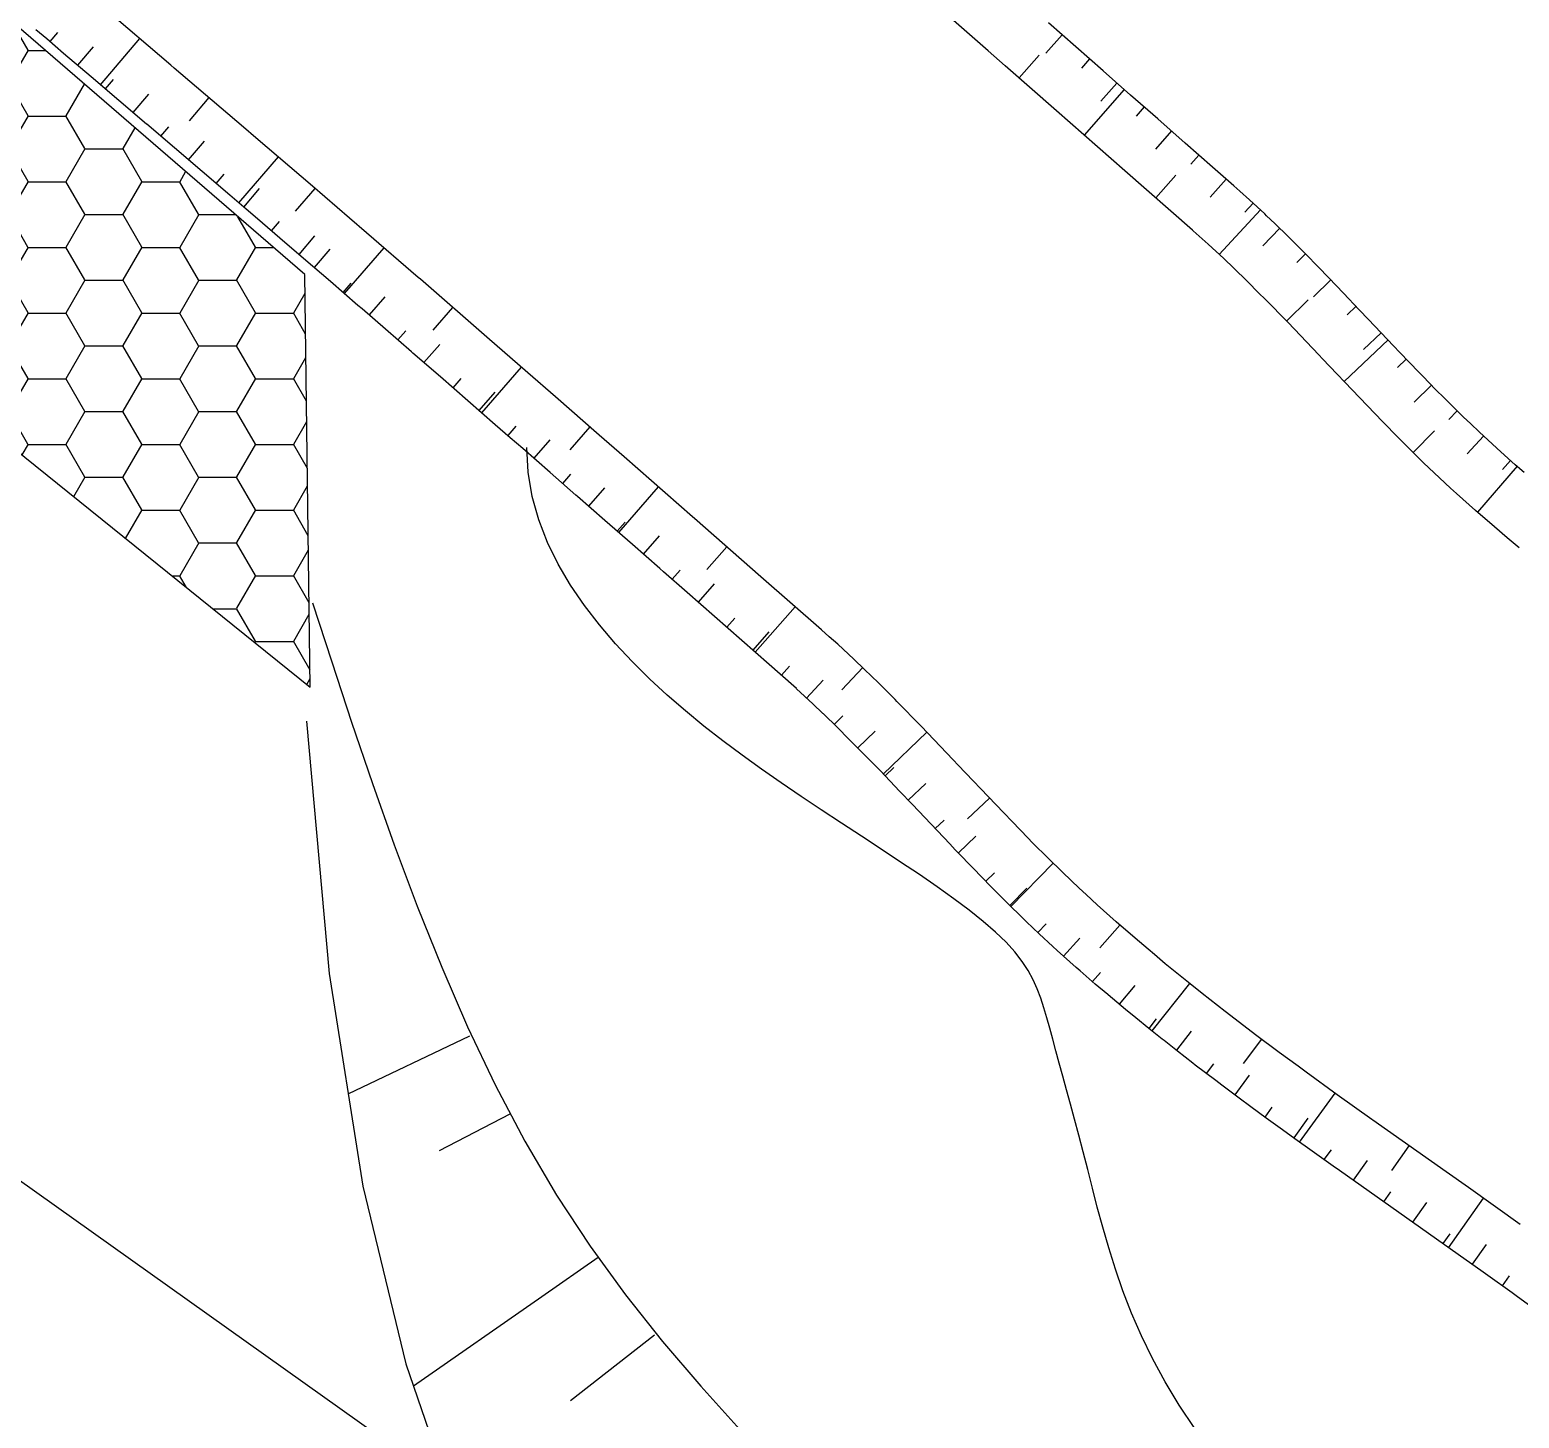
# Model space of a CAD drawing. Header units: millimetres. Extents: x 501029 to 503193, y 1805862 to 1807132.
# Drawn here: x 501895.34 to 501919.89, y 1806676.94 to 1806699.82 of the extents above; entities that cross this region are included whole.
import ezdxf

# ---------------------------------------------------------------- set-up
doc = ezdxf.new("R2010")
doc.units = ezdxf.units.MM
doc.header["$LTSCALE"] = 12
doc.header["$MEASUREMENT"] = 0
for name, color, linetype in [('3', 7, 'CONTINUOUS'), ('DM1', 4, 'CONTINUOUS'), ('TEXT', 4, 'CONTINUOUS')]:
    doc.layers.add(name, color=color, linetype=linetype)

msp = doc.modelspace()

# ---------------------------------------------------------------- hatches: boundary and pattern name
at = {"layer": 'TEXT', "linetype": 'Continuous'}
h = msp.add_hatch(dxfattribs=at)
h.set_pattern_fill('HONEY', color=256, scale=5, style=0)
h.set_pattern_definition([(0, (0, 0), (0.9375, 0.5412658750000001), [0.625, -1.25]), (120, (0, 0), (-0.9374999979516122, 0.5412658785479115), [0.625, -1.25]), (60, (0, 0), (2.0483877e-09, 1.082531753547911), [-1.25, 0.625])])
h.paths.add_polyline_path([(501888.7168678606, 1806705.422290153), (501888.5239999282, 1806705.580999977), (501888.061000145, 1806705.962999891), (501887.5979999998, 1806706.344), (501887.2983213061, 1806706.59060385), (501887.3256668245, 1806706.623796837), (501886.4869842199, 1806707.348122597), (501886.4435643568, 1806707.295471739), (501886.2090001796, 1806707.488999876), (501885.9840191177, 1806707.675023166), (501886.0358082429, 1806707.7377794), (501885.1265744201, 1806708.523036512), (501885.0588824583, 1806708.441859042), (501884.8239999998, 1806708.637), (501884.595758531, 1806708.826707195), (501884.6703002445, 1806708.917096359), (501881.9409934998, 1806711.274254087), (501881.8888819932, 1806711.219876862), (501881.8929999885, 1806711.216000017), (501881.8889155477, 1806711.219911876), (501881.9409935002, 1806711.274254087), (501879.6953828726, 1806713.213669088), (501877.3142695615, 1806707.242458067), (501899.9618545966, 1806688.987771345), (501899.8722719138, 1806695.787958322)])

# ---------------------------------------------------------------- linework, layer by layer
at = {"layer": '3', "linetype": 'Continuous'}
for p, q in [((501912.5819999999, 1806699.541, 5.782), (501912.1309999999, 1806699.937, 5.788)), ((501895.7969999998, 1806699.781, 5.291999999999999), (501895.6679999998, 1806699.629, 5.291999999999999)), ((501897.1489999998, 1806699.679, 5.336999999999999), (501896.4999999997, 1806698.918, 5.336999999999999)), ((501912.3559999999, 1806699.739, 5.785), (501912.0919999999, 1806699.438, 5.785)), ((501896.3519999999, 1806699.046, 5.278999999999999), (501895.8949999998, 1806699.435, 5.288)), ((501896.3839999998, 1806699.544, 5.283), (501896.1249999998, 1806699.239, 5.283)), ((501911.9769999999, 1806699.407, 5.727), (501911.6469999999, 1806699.031, 5.727)), ((501913.0329999999, 1806699.145, 5.775999999999999), (501912.5819999999, 1806699.541, 5.782)), ((501912.8069999998, 1806699.343, 5.778999999999999), (501912.6749999998, 1806699.193, 5.778999999999999)), ((501898.8609999998, 1806698.219, 5.304), (501897.7199999998, 1806699.193, 5.326)), ((501913.4839999999, 1806698.749, 5.77), (501913.0329999999, 1806699.145, 5.775999999999999)), ((501896.808, 1806698.657, 5.27), (501896.3519999999, 1806699.046, 5.278999999999999)), ((501896.71, 1806699.003, 5.275), (501896.5809999998, 1806698.851, 5.275)), ((501913.3799999999, 1806698.841, 5.713), (501912.7209999999, 1806698.089, 5.713)), ((501913.2579999999, 1806698.947, 5.772999999999999), (501912.994, 1806698.647, 5.772999999999999)), ((501897.2969999998, 1806698.765, 5.266), (501897.0379999999, 1806698.461, 5.266)), ((501898.2899999998, 1806698.706, 5.315), (501897.9659999998, 1806698.326, 5.315)), ((501913.9349999998, 1806698.354, 5.764999999999999), (501913.4839999999, 1806698.749, 5.77)), ((501913.3919999998, 1806697.5, 5.703999999999999), (501912.2649999999, 1806698.489, 5.719)), ((501913.7089999998, 1806698.552, 5.767999999999999), (501913.5769999998, 1806698.401, 5.767999999999999)), ((501914.3859999999, 1806697.958, 5.759), (501913.9349999998, 1806698.354, 5.764999999999999)), ((501897.7209999999, 1806697.878, 5.253), (501897.2649999999, 1806698.267, 5.261)), ((501897.6229999999, 1806698.224, 5.256999999999999), (501897.4939999999, 1806698.072, 5.256999999999999)), ((501914.16, 1806698.156, 5.762), (501913.896, 1806697.855, 5.762)), ((501898.1779999998, 1806697.488, 5.243999999999999), (501897.7209999999, 1806697.878, 5.253)), ((501898.21, 1806697.986999999, 5.248999999999999), (501897.95, 1806697.682, 5.248999999999999)), ((501914.8369999999, 1806697.562, 5.753), (501914.3859999999, 1806697.958, 5.759)), ((501899.4309999999, 1806697.732, 5.293), (501898.7799999997, 1806696.973, 5.293)), ((501914.6109999998, 1806697.76, 5.756), (501914.4789999998, 1806697.61, 5.756)), ((501898.6339999998, 1806697.099, 5.235999999999999), (501898.1779999998, 1806697.488, 5.243999999999999)), ((501898.5359999998, 1806697.445, 5.24), (501898.406, 1806697.293, 5.24)), ((501914.2319999999, 1806697.429, 5.698), (501913.9019999998, 1806697.053, 5.698)), ((501899.1219999997, 1806697.207, 5.230999999999999), (501898.8629999999, 1806696.903, 5.230999999999999)), ((501900.0389999998, 1806697.21, 5.282), (501899.7129999998, 1806696.832, 5.282)), ((501900.6069999999, 1806696.720999999, 5.272), (501899.9999999998, 1806697.244, 5.283)), ((501915.0619999999, 1806697.364, 5.751), (501914.7979999999, 1806697.064, 5.751)), ((501915.5089999999, 1806696.964, 5.746), (501915.3729999999, 1806696.818, 5.746)), ((501899.5449999999, 1806696.318, 5.219), (501899.0899999998, 1806696.709, 5.227)), ((501899.4469999999, 1806696.665, 5.222999999999999), (501899.3169999998, 1806696.513, 5.222999999999999)), ((501915.629, 1806696.855, 5.687), (501914.9489999998, 1806696.122, 5.687)), ((501900.0329999999, 1806696.426, 5.214999999999999), (501899.7719999998, 1806696.122, 5.214999999999999)), ((501915.9449999999, 1806696.552, 5.746), (501915.6659999997, 1806696.265, 5.746)), ((501899.9999999998, 1806695.927, 5.211), (501899.5449999999, 1806696.318, 5.219)), ((501900.2849999999, 1806696.209, 5.211), (501900.0239999997, 1806695.907, 5.211)), ((501901.1749999998, 1806696.231, 5.262999999999999), (501900.5209999999, 1806695.475, 5.262999999999999)), ((501900.2939999998, 1806695.673, 5.206), (501899.9999999998, 1806695.927, 5.211)), ((501916.3709999998, 1806696.13, 5.749), (501916.2299999997, 1806695.988, 5.749)), ((501900.7479999999, 1806695.281, 5.198), (501900.2939999998, 1806695.673, 5.206)), ((501900.6299999999, 1806695.647, 5.203), (501900.4989999999, 1806695.496, 5.203)), ((501916.7899999999, 1806695.7, 5.754999999999999), (501916.4999999998, 1806695.424, 5.754999999999999)), ((501901.1929999997, 1806695.425, 5.195), (501900.9309999999, 1806695.123, 5.195)), ((501902.3089999999, 1806695.249, 5.245), (501901.9809999999, 1806694.872, 5.245)), ((501916.4149999998, 1806695.373, 5.695), (501916.0569999998, 1806695.023999999, 5.695)), ((501917.2039999999, 1806695.266, 5.762999999999999), (501917.0589999998, 1806695.128, 5.762999999999999)), ((501917.8239999998, 1806694.613, 5.774), (501917.4109999998, 1806695.048, 5.767)), ((501901.5379999999, 1806694.863, 5.187999999999999), (501901.4069999999, 1806694.711, 5.187999999999999)), ((501917.7309999999, 1806694.716, 5.711999999999999), (501917.0059999998, 1806694.028, 5.711999999999999)), ((501917.6169999998, 1806694.830999999, 5.77), (501917.3269999998, 1806694.556, 5.77)), ((501902.1079999998, 1806694.102, 5.177), (501901.6549999999, 1806694.496, 5.184)), ((501902.0999999998, 1806694.639, 5.181), (501901.8369999998, 1806694.338, 5.181)), ((501903.4409999999, 1806694.265, 5.227999999999999), (501902.7849999999, 1806693.51, 5.227999999999999)), ((501918.031, 1806694.396, 5.778), (501917.8869999999, 1806694.258, 5.778)), ((501902.5609999998, 1806693.709, 5.169999999999999), (501902.1079999998, 1806694.102, 5.177)), ((501902.4429999998, 1806694.075, 5.174), (501902.3119999999, 1806693.925, 5.174)), ((501918.4489999998, 1806693.966, 5.785), (501918.163, 1806693.686, 5.785)), ((501903.0129999998, 1806693.315, 5.163999999999999), (501902.5609999998, 1806693.709, 5.169999999999999)), ((501903.0049999999, 1806693.852, 5.168), (501902.7429999997, 1806693.55, 5.168)), ((501918.8729999999, 1806693.542, 5.788999999999999), (501918.7329999998, 1806693.399, 5.788999999999999)), ((501903.3489999999, 1806693.288, 5.161), (501903.2179999999, 1806693.137, 5.161)), ((501904.5709999998, 1806693.279, 5.211999999999999), (501904.2429999998, 1806692.903, 5.211999999999999)), ((501918.4969999997, 1806693.213, 5.729), (501918.146, 1806692.856, 5.729)), ((501903.9099999999, 1806693.064, 5.155), (501903.6469999999, 1806692.762, 5.155)), ((501919.3069999998, 1806693.127, 5.791), (501919.0359999999, 1806692.832999999, 5.791)), ((501903.9169999999, 1806692.526, 5.150999999999999), (501903.4659999999, 1806692.921, 5.157)), ((501906.2649999999, 1806691.798, 5.189), (501905.1359999999, 1806692.786, 5.203999999999999)), ((501919.5279999999, 1806692.924, 5.79), (501919.518, 1806692.933, 5.79)), ((501919.7519999998, 1806692.725, 5.788), (501919.6189999999, 1806692.575, 5.788)), ((501904.2529999998, 1806692.499, 5.147999999999999), (501904.1209999998, 1806692.348, 5.147999999999999)), ((501919.8609999998, 1806692.629, 5.727), (501919.2059999998, 1806691.873, 5.727)), ((501904.8139999998, 1806692.273999999, 5.142), (501904.5499999998, 1806691.972999999, 5.142)), ((501905.7, 1806692.292, 5.197), (501905.0419999999, 1806691.539, 5.197)), ((501918.8599999999, 1806692.18, 5.73), (501918.7619999999, 1806692.271, 5.73)), ((501904.8209999997, 1806691.736, 5.139), (501904.369, 1806692.131, 5.145)), ((501905.2719999999, 1806691.341, 5.133), (501904.8209999997, 1806691.736, 5.139)), ((501905.156, 1806691.709, 5.136), (501905.0239999998, 1806691.558, 5.136)), ((501905.7159999998, 1806691.483, 5.131), (501905.4529999998, 1806691.183, 5.131)), ((501905.7239999999, 1806690.946, 5.126999999999999), (501905.2719999999, 1806691.341, 5.133)), ((501906.8279999998, 1806691.303, 5.182), (501906.4989999998, 1806690.927, 5.182)), ((501906.058, 1806690.918, 5.123999999999999), (501905.9259999997, 1806690.768, 5.123999999999999)), ((501906.6259999999, 1806690.154, 5.116), (501906.1749999998, 1806690.55, 5.121)), ((501906.619, 1806690.693, 5.118999999999999), (501906.3549999998, 1806690.392, 5.118999999999999)), ((501907.9559999997, 1806690.315, 5.166999999999999), (501907.2969999998, 1806689.563, 5.166999999999999)), ((501907.0769999999, 1806689.759, 5.11), (501906.6259999999, 1806690.154, 5.116)), ((501906.9599999999, 1806690.127, 5.113), (501906.8289999999, 1806689.976, 5.113)), ((501907.528, 1806689.363, 5.104), (501907.0769999999, 1806689.759, 5.11)), ((501907.521, 1806689.901, 5.108), (501907.2569999998, 1806689.601, 5.108)), ((501907.8619999998, 1806689.335, 5.102), (501907.7289999998, 1806689.186, 5.102)), ((501909.0699999999, 1806689.31, 5.158), (501908.7249999999, 1806688.947, 5.158)), ((501908.4159999998, 1806689.103, 5.099), (501908.1439999999, 1806688.809, 5.099)), ((501908.7399999998, 1806688.517, 5.097999999999999), (501908.6009999998, 1806688.374, 5.097999999999999)), ((501909.2759999999, 1806688.266, 5.100999999999999), (501908.9899999998, 1806687.986, 5.100999999999999)), ((501910.1279999998, 1806688.247, 5.166), (501909.4049999998, 1806687.556, 5.166)), ((501909.5829999999, 1806687.664, 5.105), (501909.4389999998, 1806687.525, 5.105)), ((501910.1099999999, 1806687.403, 5.110999999999999), (501909.8209999998, 1806687.126, 5.110999999999999)), ((501911.1619999998, 1806687.16, 5.182), (501910.7989999999, 1806686.816, 5.182)), ((501910.5059999998, 1806686.404999999, 5.121), (501910.0929999999, 1806686.84, 5.115)), ((501910.4109999998, 1806686.795, 5.118), (501910.2659999998, 1806686.657, 5.118)), ((501910.9369999999, 1806686.533, 5.123), (501910.6489999998, 1806686.256, 5.123)), ((501912.2109999999, 1806686.088, 5.193999999999999), (501911.5099999997, 1806685.374, 5.193999999999999)), ((501911.2419999999, 1806685.929, 5.129), (501911.0999999998, 1806685.789, 5.129)), ((501911.7759999999, 1806685.676, 5.133), (501911.4959999998, 1806685.39, 5.133)), ((501912.0969999999, 1806685.087, 5.134999999999999), (501911.9589999998, 1806684.943, 5.134999999999999)), ((501912.6489999997, 1806684.852, 5.133), (501912.3819999998, 1806684.554, 5.133)), ((501913.3099999998, 1806685.068, 5.192), (501912.9819999998, 1806684.69, 5.192)), ((501913.8799999999, 1806684.58, 5.184), (501913.7739999997, 1806684.668, 5.185999999999999)), ((501912.9899999998, 1806684.286, 5.129), (501912.859, 1806684.135, 5.129)), ((501914.46, 1806684.105, 5.171999999999999), (501913.8359999999, 1806683.323, 5.171999999999999)), ((501913.1159999999, 1806683.914999999, 5.125), (501913.109, 1806683.921, 5.125)), ((501913.5539999997, 1806684.07, 5.121999999999999), (501913.298, 1806683.763, 5.121999999999999)), ((501913.9109999999, 1806683.52, 5.112), (501913.7849999999, 1806683.364999999, 5.112)), ((501914.4879999998, 1806683.318, 5.1), (501914.2409999999, 1806683.003, 5.1)), ((501915.6449999998, 1806683.186, 5.139), (501915.3449999997, 1806682.786, 5.139)), ((501914.8559999999, 1806682.781, 5.086), (501914.7349999999, 1806682.622, 5.086)), ((501915.4419999998, 1806682.591, 5.070999999999999), (501915.2029999998, 1806682.27, 5.070999999999999)), ((501916.8529999999, 1806682.298, 5.097), (501916.2659999999, 1806681.488, 5.097)), ((501915.8179999998, 1806682.064, 5.054), (501915.6999999999, 1806681.903, 5.054)), ((501916.41, 1806681.881999999, 5.036999999999999), (501916.1759999998, 1806681.558, 5.036999999999999)), ((501918.075, 1806681.43, 5.049999999999999), (501917.7869999998, 1806681.021, 5.049999999999999)), ((501916.792, 1806681.363, 5.017999999999999), (501916.6749999999, 1806681.201, 5.017999999999999)), ((501917.3879999998, 1806681.187, 4.998999999999999), (501917.1569999999, 1806680.86, 4.998999999999999)), ((501917.42, 1806680.674999999, 4.988999999999999), (501916.9299999999, 1806681.02, 5.008)), ((501917.9099999999, 1806680.329, 4.969999999999999), (501917.42, 1806680.674999999, 4.988999999999999)), ((501917.771, 1806680.671, 4.98), (501917.656, 1806680.508, 4.98)), ((501918.3679999998, 1806680.496, 4.961), (501918.1369999999, 1806680.169, 4.961)), ((501919.2999999998, 1806680.565, 5.001999999999999), (501918.7219999999, 1806679.749, 5.001999999999999)), ((501918.3999999999, 1806679.983, 4.951), (501917.9099999999, 1806680.329, 4.969999999999999)), ((501918.751, 1806679.98, 4.942), (501918.6349999998, 1806679.817, 4.942)), ((501919.3469999998, 1806679.802999999, 4.924), (501919.116, 1806679.476, 4.924)), ((501919.7289999998, 1806679.285, 4.905999999999999), (501919.6119999997, 1806679.122, 4.905999999999999))]:
    msp.add_line(p, q, dxfattribs=at)
at = {"layer": '3', "color": 1, "linetype": 'Continuous', "flags": 128}
msp.add_lwpolyline([(502734.468, 1805863.404), (502565.854, 1806180.86), (502440.381, 1806356.363), (502262.265, 1806436.523), (502063.939, 1806567.977), (501955.637, 1806637.827), (501772.776, 1806767.939), (501708.223, 1807014.777), (501705.5739999999, 1807125.556)], dxfattribs=at)
at = {"layer": '3', "linetype": 'Continuous', "extrusion": (-0.6572979608502963, -0.7530209589359441, 0.0303121438574334), "elevation": -1690387.566500948}
msp.add_lwpolyline([(-809962.4699036954, 51268.56394990281), (-809963.6343283892, 51268.57595541948), (-809963.9702599077, 51268.57995725836)], dxfattribs=at)
at = {"layer": '3', "linetype": 'Continuous', "extrusion": (-0.042948499282913, -0.0730124516150041, 0.9964058451848384), "elevation": -153461.9844217595}
msp.add_lwpolyline([(-483430.0053862889, 1805216.924523466), (-483430.0761155964, 1805216.936328765), (-483431.4825387212, 1805217.184240026)], dxfattribs=at)
at = {"layer": '3', "linetype": 'Continuous', "extrusion": (-0.6488588561625064, -0.7608446374421804, 0.0098804076313319), "elevation": -1700277.12068433}
msp.add_lwpolyline([(-790466.7131508081, 16805.53935761382), (-790467.0798727704, 16805.5443578579), (-790467.3125313149, 16805.54835805317)], dxfattribs=at)
at = {"layer": '3', "linetype": 'Continuous', "extrusion": (0.6146292316442877, 0.6953644257073958, 0.3724234459173811), "elevation": 1564805.936909383}
msp.add_lwpolyline([(820459.2131469892, -627936.6300196087), (820460.337018207, -627936.6181669626), (820460.7133032366, -627936.6138569097)], dxfattribs=at)
at = {"layer": '3', "linetype": 'Continuous', "extrusion": (-0.607477099037811, -0.7196009720665697, 0.3363718405952758), "elevation": -1604991.154069144}
msp.add_lwpolyline([(-781925.4423856103, 573284.8249629711), (-781925.4466131884, 573284.8260248475), (-781926.0431673225, 573284.8345198575)], dxfattribs=at)
at = {"layer": '3', "linetype": 'Continuous', "extrusion": (0.4133997440907247, 0.466087949941801, 0.7822165138277077), "elevation": 1049569.278630432}
msp.add_lwpolyline([(823359.7668790682, -1317779.027434089), (823360.995062449, -1317779.000147051), (823361.2659623892, -1317778.993726572)], dxfattribs=at)
at = {"layer": '3', "linetype": 'Continuous', "extrusion": (0.3904845298827011, 0.4338716964161489, 0.8119588554669867), "elevation": 979868.9555660906}
msp.add_lwpolyline([(835546.1286158782, -1363007.690789603), (835546.1420695022, -1363007.690789603), (835547.6286577944, -1363007.666805257)], dxfattribs=at)
at = {"layer": '3', "linetype": 'Continuous', "extrusion": (0.0590907835148039, 0.0544257200328842, 0.9967678367114928), "elevation": 127995.0910749076}
msp.add_lwpolyline([(988871.842049552, -1588024.980294271), (988871.9717571241, -1588024.967846552), (988872.4389250475, -1588024.918055675)], dxfattribs=at)
at = {"layer": '3', "linetype": 'Continuous', "extrusion": (0.0894346494993404, 0.0924766440671369, 0.9916902307530362), "elevation": 211971.6087183094}
msp.add_lwpolyline([(895196.1074008713, -1633941.415111617), (895196.1484309775, -1633941.41438938), (895196.4922496454, -1633941.407338509), (895196.7066740385, -1633941.398843164)], dxfattribs=at)
at = {"layer": '3', "linetype": 'Continuous', "extrusion": (0.5261520851543383, 0.6013166793930133, 0.6013170830531114), "elevation": 1350475.261551127}
msp.add_lwpolyline([(812000.5348404339, -1016330.356842132), (812000.7766997693, -1016330.351835943), (812001.1348322039, -1016330.345578206)], dxfattribs=at)
at = {"layer": '3', "linetype": 'Continuous', "extrusion": (-0.507132238307079, -0.5987288049259054, 0.619952184463971), "elevation": -1336248.078475557}
msp.add_lwpolyline([(-784730.5072939976, 1055790.681380673), (-784731.6345276211, 1055790.699223259), (-784732.0067681503, 1055790.70432114)], dxfattribs=at)
at = {"layer": '3', "linetype": 'Continuous', "extrusion": (0.3269257139127939, 0.3399053952595638, 0.8818071783876845), "elevation": 778200.2013440139}
msp.add_lwpolyline([(890675.3016154825, -1455051.015054648), (890675.4055542547, -1455051.016686627), (890675.7117423115, -1455051.019295439), (890675.9012936056, -1455051.018807022)], dxfattribs=at)
at = {"layer": '3', "linetype": 'Continuous', "extrusion": (0.1291063482615185, 0.1356037786759607, 0.9823152070732575), "elevation": 309800.813900763}
msp.add_lwpolyline([(882284.107427645, -1625320.29015399), (882284.388771405, -1625320.297124809), (882284.6970812376, -1625320.300576951), (882284.9276674471, -1625320.300578214), (882285.2743577613, -1625320.296243562), (882285.6070490069, -1625320.28582565)], dxfattribs=at)
at = {"layer": '3', "linetype": 'Continuous', "extrusion": (0.0055806914045627, 0.0148818440010433, 0.9998736853235891), "elevation": 29693.75958718485}
msp.add_lwpolyline([(501908.7312298164, 1806454.065220136), (501908.5242442032, 1806454.277243616), (501908.3092587145, 1806454.492267428)], dxfattribs=at)
at = {"layer": '3', "linetype": 'Continuous', "extrusion": (-0.0609108726426824, -0.0424959572119552, 0.9972381657430419), "elevation": -107343.7131274675}
msp.add_lwpolyline([(-1194532.002521613, 1441402.047454832), (-1194532.348481678, 1441401.993597306), (-1194532.594844001, 1441401.953204161)], dxfattribs=at)
at = {"layer": '3', "linetype": 'Continuous', "extrusion": (0.5495972512754016, 0.622629318046999, 0.5570238717495438), "elevation": 1400748.481554207}
msp.add_lwpolyline([(819335.2319441981, -939492.3682768716), (819336.6864509851, -939492.347807184), (819336.7325438275, -939492.3466030849)], dxfattribs=at)
at = {"layer": '3', "linetype": 'Continuous', "extrusion": (0.1445217338856893, 0.1541718337437655, 0.9774172671457971), "elevation": 351084.8298042362}
msp.add_lwpolyline([(869423.3751911655, -1623855.727505893), (869423.4662918729, -1623855.732668495), (869424.1965110073, -1623855.774225267), (869424.7440274874, -1623855.798794879), (869424.8726538098, -1623855.803067971)], dxfattribs=at)
at = {"layer": '3', "linetype": 'Continuous', "extrusion": (0.1137057798267178, 0.1263397510690313, 0.9854487622062412), "elevation": 285333.9963313494}
msp.add_lwpolyline([(835543.0227825094, -1654243.165796061), (835543.2456220945, -1654243.183445968), (835543.6215059446, -1654243.212862479)], dxfattribs=at)
at = {"layer": '3', "linetype": 'Continuous', "extrusion": (-0.0794145599236054, -0.109667716864615, 0.9907907546751951), "elevation": -237989.2234347498}
msp.add_lwpolyline([(-653133.4221851958, 1741501.966949304), (-653133.9293206814, 1741502.011261818), (-653134.0198107671, 1741502.018647238)], dxfattribs=at)
at = {"layer": '3', "linetype": 'Continuous', "extrusion": (0.6530231686255997, 0.7509766471560528, 0.0979531350413818), "elevation": 1684539.291916958}
msp.add_lwpolyline([(806776.7085886863, -165798.0387761673), (806776.7390681877, -165798.0387761673), (806777.3083032228, -165798.0317423417)], dxfattribs=at)
at = {"layer": '3', "linetype": 'Continuous', "extrusion": (0.3344289276091168, 0.3699193423099576, 0.866785424752392), "elevation": 836186.7150029542}
msp.add_lwpolyline([(839306.9292772668, -1453411.735596428), (839307.5372700605, -1453411.723564696), (839308.4288147212, -1453411.70351181)], dxfattribs=at)
at = {"layer": '3', "linetype": 'Continuous', "extrusion": (0.0148713385816853, 0.0327169473914176, 0.99935401367192), "elevation": 66579.4927768399}
msp.add_lwpolyline([(290685.7783493045, -1851252.205434798), (290686.1991041335, -1851252.372388007), (290686.3353280613, -1851252.428039076)], dxfattribs=at)
at = {"layer": '3', "linetype": 'Continuous', "extrusion": (0.2807792741167774, 0.2836838871530673, 0.9168895524523014), "elevation": 653463.1145843983}
msp.add_lwpolyline([(914203.4144732184, -1501092.995845783), (914203.4752835963, -1501092.996132694), (914204.031714687, -1501093.010878064), (914204.9147592906, -1501093.041229538)], dxfattribs=at)
at = {"layer": '3', "linetype": 'Continuous', "extrusion": (0.2666479412989273, 0.2740548272548205, 0.9240091055067448), "elevation": 628974.0690812793}
msp.add_lwpolyline([(900168.7345784835, -1519918.592628994), (900168.9382061316, -1519918.595588813), (900169.233710296, -1519918.603090053), (900169.3340906682, -1519918.606049872)], dxfattribs=at)
at = {"layer": '3', "linetype": 'Continuous', "extrusion": (-0.599460857600021, -0.6934939417044635, 0.3996408800719136), "elevation": -1553800.905141436}
msp.add_lwpolyline([(-801784.7231517894, 677415.3773400564), (-801785.2660358999, 677415.3838854748), (-801786.2228342034, 677415.3947945058)], dxfattribs=at)
at = {"layer": '3', "linetype": 'Continuous', "extrusion": (0.2116179292759545, 0.2234042444195373, 0.9514769548361603), "elevation": 509843.5463821324}
msp.add_lwpolyline([(878063.9495176856, -1576428.504661778), (878064.1029993253, -1576428.505253158), (878064.4388475927, -1576428.511161194), (878064.549803482, -1576428.515002281)], dxfattribs=at)
at = {"layer": '3', "linetype": 'Continuous', "extrusion": (-0.5312879786058193, -0.6210831312674358, 0.5761847167740393), "elevation": -1388758.803135202}
msp.add_lwpolyline([(-793019.6823513624, 979037.8798181165), (-793019.9552479127, 979037.8834886533), (-793020.2827018003, 979037.8883827031)], dxfattribs=at)
at = {"layer": '3', "linetype": 'Continuous', "extrusion": (0.1743098218819258, 0.1854615329391102, 0.9670677875905942), "elevation": 422566.829451587}
msp.add_lwpolyline([(871595.5643401153, -1605558.423932019), (871595.8141575956, -1605558.420903768), (871596.1741869655, -1605558.42305655), (871596.5106958462, -1605558.430916141), (871596.8273276116, -1605558.440916492), (871597.0633002718, -1605558.45149013)], dxfattribs=at)
at = {"layer": '3', "linetype": 'Continuous', "extrusion": (0.2824501891956653, 0.3029278280209635, 0.9101959248611446), "elevation": 689070.0989490163}
msp.add_lwpolyline([(864979.3332407512, -1514283.892979054), (864979.7153888514, -1514283.890564634), (864979.9197908341, -1514283.892979055)], dxfattribs=at)
at = {"layer": '3', "linetype": 'Continuous', "extrusion": (0.1788055327252191, 0.192955610736807, 0.9647780645060482), "elevation": 438363.1112185117}
msp.add_lwpolyline([(859856.6645939685, -1607652.279114736), (859856.8622987974, -1607652.271512058), (859857.2645054597, -1607652.263909379)], dxfattribs=at)
at = {"layer": '3', "linetype": 'Continuous', "extrusion": (0.5669084039952863, 0.6408529774309889, 0.5176121354811477), "elevation": 1442360.499354976}
msp.add_lwpolyline([(821142.3734058461, -872562.8025322638), (821142.4081189563, -872562.8025322638), (821142.9736689758, -872562.7955197673)], dxfattribs=at)
at = {"layer": '3', "linetype": 'Continuous', "extrusion": (0.1955347826982141, 0.2125411226279033, 0.9573883328865216), "elevation": 482144.4652098013}
msp.add_lwpolyline([(853840.7442535365, -1598295.868949406), (853841.0016823024, -1598295.855705655), (853841.278156951, -1598295.844188176), (853841.6933987617, -1598295.83114288), (853842.1098180178, -1598295.824142676)], dxfattribs=at)
at = {"layer": '3', "linetype": 'Continuous', "extrusion": (-0.6507786566227121, -0.7437470360458738, 0.1527333835718835), "elevation": -1670350.762164584}
msp.add_lwpolyline([(-811990.4167061701, 258152.2884067499), (-811991.8736005791, 258152.3025729567), (-811991.9161211624, 258152.3025729567)], dxfattribs=at)
at = {"layer": '3', "linetype": 'Continuous', "extrusion": (-0.2416332055794001, -0.2892276298176325, 0.9262617190143929), "elevation": -643817.2801694945}
msp.add_lwpolyline([(-773165.4223069648, 1582325.848709014), (-773165.9394636065, 1582325.861975795), (-773166.0223065891, 1582325.864629151)], dxfattribs=at)
at = {"layer": '3', "linetype": 'Continuous', "extrusion": (0.2732374525183292, 0.2981155552938791, 0.9145864695222184), "elevation": 675747.2639445598}
msp.add_lwpolyline([(850733.8278416836, -1528285.919907313), (850734.0034688027, -1528285.917434455), (850735.3275838132, -1528285.885287304)], dxfattribs=at)
at = {"layer": '3', "linetype": 'Continuous', "extrusion": (0.1684731492853023, 0.1758018397227308, 0.9699023204013872), "elevation": 402182.5084455986}
msp.add_lwpolyline([(887667.1469513373, -1601978.114403667), (887667.5350800821, -1601978.122218221), (887667.8568461384, -1601978.124059742), (887668.0987422755, -1601978.12356624), (887668.460277931, -1601978.117753616), (887668.6464306278, -1601978.110820353)], dxfattribs=at)
at = {"layer": '3', "linetype": 'Continuous', "extrusion": (0.0070090968914306, -0.0046727319208386, 0.9999645184391107), "elevation": -4919.15274433705}
msp.add_lwpolyline([(501895.6111128022, 1806685.703196096), (501895.3430983581, 1806685.943198717), (501895.1630887613, 1806686.101200441)], dxfattribs=at)
at = {"layer": '3', "linetype": 'Continuous', "extrusion": (0.1708637603985357, 0.1806584984215899, 0.9685907713428454), "elevation": 412156.5385147852}
msp.add_lwpolyline([(876793.0691082925, -1605427.19971261), (876793.3018334222, -1605427.199827069), (876793.6655391995, -1605427.195691059), (876793.6697801941, -1605427.195805517)], dxfattribs=at)
at = {"layer": '3', "linetype": 'Continuous', "extrusion": (0.2096293687485612, 0.2142131006676131, 0.9540273975418353), "elevation": 492236.3227482001}
msp.add_lwpolyline([(904909.5858165165, -1566804.646456703), (904909.7088153152, -1566804.65102374), (904910.472262463, -1566804.67718999), (904911.0449089971, -1566804.69134327), (904911.0859187925, -1566804.69176639)], dxfattribs=at)
at = {"layer": '3', "linetype": 'Continuous', "extrusion": (0.3629503828967415, 0.3723370309126082, 0.8541850823833744), "elevation": 854869.2583585337}
msp.add_lwpolyline([(901705.3499224124, -1404336.324507485), (901705.6171869986, -1404336.328461807), (901705.939655577, -1404336.328353867), (901705.9495542655, -1404336.328461807)], dxfattribs=at)
at = {"layer": '3', "linetype": 'Continuous', "extrusion": (0.2836275439159398, 0.2860726088836434, 0.9152692930382389), "elevation": 659203.8279320495}
msp.add_lwpolyline([(915603.1392046456, -1497716.456360981), (915603.5740500675, -1497716.463808059), (915603.7388074651, -1497716.46380806)], dxfattribs=at)
at = {"layer": '3', "linetype": 'Continuous', "extrusion": (0.1924467540673503, 0.198208632522751, 0.9610814662880574), "elevation": 454696.8126995433}
msp.add_lwpolyline([(898442.3100567634, -1581797.85559163), (898442.7701767939, -1581797.873690186), (898442.9101478545, -1581797.877309897)], dxfattribs=at)
at = {"layer": '3', "linetype": 'Continuous', "extrusion": (0.0308106245159216, 0.0434508806891395, 0.9985803554968811), "elevation": 93971.51887712754}
msp.add_lwpolyline([(635613.6658993065, -1761589.197521089), (635613.6882058937, -1761589.201312565), (635614.2593079063, -1761589.310163151), (635615.1380153765, -1761589.482917718)], dxfattribs=at)
at = {"layer": '3', "linetype": 'Continuous', "extrusion": (0.0559647069116541, 0.0671576487777963, 0.9961715724667769), "elevation": 149427.1869205266}
msp.add_lwpolyline([(771034.7101039331, -1702706.102336684), (771035.0002355035, -1702706.136653914), (771035.3059875723, -1702706.170971142)], dxfattribs=at)
at = {"layer": '3', "linetype": 'Continuous', "extrusion": (0.1713323195627126, 0.1801682664403695, 0.9685993144954895), "elevation": 411506.315163901}
msp.add_lwpolyline([(881299.7351351823, -1603122.730762658), (881299.8879997078, -1603122.727384849), (881300.2635502964, -1603122.729241234), (881300.6163739972, -1603122.734654971), (881300.9471954629, -1603122.743207213), (881301.2348081892, -1603122.754381613)], dxfattribs=at)
at = {"layer": '3', "linetype": 'Continuous', "extrusion": (0.6917455349950921, 0.6683757520515834, 0.273426350017394), "elevation": 1554741.136372212}
msp.add_lwpolyline([(950523.519577699, -441943.2233584164), (950523.9884782289, -441943.2275168833), (950524.1200292717, -441943.2295961168)], dxfattribs=at)
at = {"layer": '3', "linetype": 'Continuous', "extrusion": (0.1246819751121142, 0.1342728962974096, 0.9830692724330505), "elevation": 305173.243348291}
msp.add_lwpolyline([(861563.799693579, -1637255.252186438), (861563.9721094195, -1637255.258647329), (861564.2835989957, -1637255.274016416), (861564.3986999165, -1637255.280477307)], dxfattribs=at)
at = {"layer": '3', "linetype": 'Continuous', "extrusion": (0.1877921828917958, 0.1951855757952272, 0.9626197001133004), "elevation": 446898.9249467679}
msp.add_lwpolyline([(890934.0966315873, -1588251.977755503), (890934.182216513, -1588251.977303557), (890934.5371725832, -1588251.981447494), (890934.6969489453, -1588251.984687537)], dxfattribs=at)
at = {"layer": '3', "linetype": 'Continuous', "extrusion": (0.1826180098945693, 0.1970623723698228, 0.9632326218822347), "elevation": 447693.0566461859}
msp.add_lwpolyline([(859887.1631999632, -1605051.999069316), (859887.4417253695, -1605051.987340164), (859887.8590123353, -1605051.97361121), (859888.2768177266, -1605051.965209799), (859888.525182252, -1605051.965450234)], dxfattribs=at)
at = {"layer": '3', "linetype": 'Continuous', "extrusion": (0.2468702430717483, 0.2624873387775211, 0.93282124764994), "elevation": 598143.8397099653}
msp.add_lwpolyline([(872152.892599096, -1548418.157696603), (872153.2004144604, -1548418.154921442), (872153.4925074221, -1548418.157696603)], dxfattribs=at)
at = {"layer": '3', "linetype": 'Continuous', "extrusion": (0.3257871361695911, 0.3577270515636127, 0.875153757054165), "elevation": 809821.0286505762}
msp.add_lwpolyline([(845408.8524129161, -1464751.954901643), (845408.9388499625, -1464751.952996625), (845409.357383763, -1464751.94870131), (845409.4522308281, -1464751.948863069)], dxfattribs=at)
at = {"layer": '3', "linetype": 'Continuous', "extrusion": (0.170098408018563, 0.1836851744439287, 0.9681561280491148), "elevation": 417240.9431432968}
msp.add_lwpolyline([(859285.3170635462, -1613556.083101929), (859285.4796586588, -1613556.068278289), (859285.8026477186, -1613556.041105146), (859286.0850628875, -1613556.019959453), (859286.5788004607, -1613555.986987651), (859286.8120541642, -1613555.975041533)], dxfattribs=at)
at = {"layer": '3', "linetype": 'Continuous', "extrusion": (0.1286728442577544, 0.1346576261040187, 0.9825022253830521), "elevation": 307871.3905513485}
msp.add_lwpolyline([(885283.1318325188, -1624042.038490701), (885283.4002548627, -1624042.022383395), (885283.7309186719, -1624042.006276088)], dxfattribs=at)
at = {"layer": '3', "linetype": 'Continuous', "extrusion": (0.3073726208936645, 0.3507802048033271, 0.8845763504882411), "elevation": 788027.8370981982}
msp.add_lwpolyline([(813180.6181529835, -1494580.895466144), (813180.8362067502, -1494580.886889731), (813181.2081611428, -1494580.876169216)], dxfattribs=at)
at = {"layer": '3', "linetype": 'Continuous', "extrusion": (0.1326925773935172, 0.1357806274091616, 0.9818127627633693), "elevation": 311918.1025357912}
msp.add_lwpolyline([(903772.8539700212, -1613048.097357419), (903773.2378634354, -1613048.042672409), (903773.717348209, -1613047.977074098), (903774.1372772851, -1613047.92506877), (903774.3419185416, -1613047.900741721)], dxfattribs=at)
at = {"layer": '3', "linetype": 'Continuous', "extrusion": (0.1424510674732603, 0.1486445892242862, 0.9785767621755955), "elevation": 340056.8632298518}
msp.add_lwpolyline([(887677.7702552688, -1616295.534594082), (887677.809934537, -1616295.531267546), (887678.091961179, -1616295.50545121), (887678.3682720818, -1616295.482696093)], dxfattribs=at)
at = {"layer": '3', "linetype": 'Continuous', "extrusion": (0.123091441378652, 0.1230914375315907, 0.9847319407157119), "elevation": 284173.5780015866}
msp.add_lwpolyline([(922610.5255889688, -1607499.949156705), (922610.8395443789, -1607499.908944762), (922611.1209728774, -1607499.874477382)], dxfattribs=at)
at = {"layer": '3', "linetype": 'Continuous', "extrusion": (0.1310243523573734, 0.1310243494074531, 0.982682674596273), "elevation": 302487.4662476507}
msp.add_lwpolyline([(922609.9237789625, -1604154.70584602), (922610.0461084355, -1604154.687918591), (922610.4647156493, -1604154.630291398), (922610.5184557647, -1604154.623157486)], dxfattribs=at)
at = {"layer": '3', "linetype": 'Continuous', "extrusion": (0.1503265911593973, 0.1588861148226761, 0.9757853854751827), "elevation": 362513.1543931524}
msp.add_lwpolyline([(877083.4930780731, -1617197.962340173), (877084.1882598574, -1617197.863795371), (877084.8151549236, -1617197.779466444), (877084.9791188679, -1617197.758642977)], dxfattribs=at)
at = {"layer": '3', "linetype": 'Continuous', "extrusion": (0.407257287168708, 0.5134226508367828, 0.7553401112450705), "elevation": 1132004.054857379}
msp.add_lwpolyline([(729537.0170243832, -1304745.879056443), (729537.2556934082, -1304745.868374848), (729537.616344752, -1304745.854641369)], dxfattribs=at)
at = {"layer": '3', "linetype": 'Continuous', "extrusion": (-0.0209126517090026, -0.0766797219869653, 0.9968364365504001), "elevation": -149027.2164252234}
msp.add_lwpolyline([(8860.940853425884, 1869152.436578066), (8860.674052375834, 1869152.537231928), (8860.381027291181, 1869152.650467522)], dxfattribs=at)
at = {"layer": '3', "linetype": 'Continuous', "extrusion": (0.2135136477492877, 0.2477812706350117, 0.9449954307547166), "elevation": 554832.5656709203}
msp.add_lwpolyline([(799140.3155845621, -1602982.613545187), (799140.5675980092, -1602982.5890866), (799140.9136359802, -1602982.558513365)], dxfattribs=at)
at = {"layer": '3', "linetype": 'Continuous', "extrusion": (-0.5755753872801457, -0.8173969743855662, 0.0239824899172773), "elevation": -1765667.504137828}
msp.add_lwpolyline([(-629795.4407239761, 42362.31341781816), (-629796.918954922, 42362.3604313397), (-629796.93976356, 42362.36143162739)], dxfattribs=at)
at = {"layer": '3', "linetype": 'Continuous', "extrusion": (-0.147843721706574, -0.2598465820666739, 0.9542651558870922), "elevation": -543660.3758905664}
msp.add_lwpolyline([(-457199.409835979, 1735344.060411682), (-457199.539056663, 1735344.073791324), (-457200.0069515275, 1735344.12396498)], dxfattribs=at)
at = {"layer": '3', "linetype": 'Continuous', "extrusion": (-0.029160551910663, -0.0952181233437022, 0.9950292313289942), "elevation": -186659.9990497238}
msp.add_lwpolyline([(-49123.88803109788, 1865143.851243084), (-49124.88425428781, 1865144.182624067), (-49125.31196518655, 1865144.323209939)], dxfattribs=at)
at = {"layer": '3', "linetype": 'Continuous', "extrusion": (-0.5776004067899843, -0.8163196494486976, 0), "elevation": -1764736.642403917}
msp.add_lwpolyline([(-633812.6417502216, 4.932000000000001), (-633813.2407802711, 4.951000000000001), (-633813.2407802711, 4.951000000000001)], dxfattribs=at)
at = {"layer": '3', "linetype": 'Continuous', "extrusion": (-0.1012717576922943, -0.1933369996585541, 0.9758918155497264), "elevation": -400123.4153713469}
msp.add_lwpolyline([(-393695.7844723062, 1789110.952599436), (-393695.8795515574, 1789110.966344835), (-393696.3786543529, 1789111.035071829)], dxfattribs=at)
at = {"layer": '3', "linetype": 'Continuous', "extrusion": (0.1022581101139023, 0.0941851023480232, 0.990289071641016), "elevation": 221492.4671430271}
msp.add_lwpolyline([(988855.3037286998, -1577694.082650892), (988855.4104214531, -1577694.061071819), (988855.8911001798, -1577693.960369476)], dxfattribs=at)
at = {"layer": '3', "linetype": 'Continuous', "extrusion": (0.1822101761826496, 0.2061852091176387, 0.9613985184285461), "elevation": 463970.0900520971}
msp.add_lwpolyline([(820275.0221548035, -1621077.479470026), (820275.1040582155, -1621077.472201523), (820275.6199974315, -1621077.421322004)], dxfattribs=at)
at = {"layer": 'DM1'}
for p, q in [((501900.5858785249, 1806682.283035449), (501902.5926029076, 1806683.239695782)), ((501902.0942190612, 1806681.35283828), (501903.2582141817, 1806681.956723909)), ((501903.7791744723, 1806678.944654268), (501904.7082844894, 1806679.590743641)), ((501901.6617768514, 1806677.472247267), (501903.7791744723, 1806678.944654268)), ((501904.2532295263, 1806677.232758262), (501905.6383160201, 1806678.315548731))]:
    msp.add_line(p, q, dxfattribs=at)
msp.add_lwpolyline([(501879.6953828728, 1806713.213669088), (501877.3142695615, 1806707.242458068), (501899.9618545965, 1806688.987771345), (501899.8722719138, 1806695.787958322)], close=True, dxfattribs=at)
at = {"layer": 'DM1', "elevation": 6}
msp.add_lwpolyline([(501914.545642714, 1806676.770746524), (501914.2873734609, 1806677.15560409), (501914.0541780619, 1806677.539381146), (501913.8469794014, 1806677.920591156), (501913.6640085599, 1806678.297987692), (501913.5028236668, 1806678.670384356), (501913.3609828518, 1806679.036594753), (501913.2360442441, 1806679.395432483), (501913.1255659734, 1806679.745711149), (501913.027106169, 1806680.086244354), (501912.9382229603, 1806680.415845699), (501912.8564744772, 1806680.733328788), (501912.7794188488, 1806681.037507222), (501912.7050372238, 1806681.327473371), (501912.6330028274, 1806681.60343468), (501912.5634119042, 1806681.865877358), (501912.4963606984, 1806682.115287619), (501912.4319454544, 1806682.352151672), (501912.3702624166, 1806682.576955728), (501912.3114078293, 1806682.790186001), (501912.255477937, 1806682.992328699), (501912.2025689841, 1806683.183870035), (501912.152777215, 1806683.365296221), (501912.1056115602, 1806683.537315564), (501912.0582316953, 1806683.701524768), (501912.0072099823, 1806683.859742631), (501911.9491187827, 1806684.013787955), (501911.8805304585, 1806684.165479539), (501911.7980173715, 1806684.316636182), (501911.6981518834, 1806684.469076686), (501911.5775063561, 1806684.624619849), (501911.4326531514, 1806684.785084472), (501911.2601646313, 1806684.952289354), (501911.0577378505, 1806685.127625343), (501910.8275686377, 1806685.310771474), (501910.5729775147, 1806685.500978828), (501910.2972850031, 1806685.697498488), (501910.0038116249, 1806685.899581536), (501909.6958779013, 1806686.106479053), (501909.3768043546, 1806686.317442123), (501909.0499115065, 1806686.531721827), (501908.7185198783, 1806686.748569246), (501908.3859499922, 1806686.967235465), (501908.0550671369, 1806687.187292528), (501907.7269156713, 1806687.409596344), (501907.4020847208, 1806687.635323785), (501907.0811634113, 1806687.865651722), (501906.7647408686, 1806688.101757028), (501906.4534062184, 1806688.344816576), (501906.1477485866, 1806688.596007238), (501905.8483570988, 1806688.856505885), (501905.5558208809, 1806689.127489391), (501905.2707290587, 1806689.410134626), (501904.9942420302, 1806689.705422319), (501904.729805284, 1806690.013548612), (501904.4814355805, 1806690.334513506), (501904.2531496807, 1806690.668316999), (501904.0489643449, 1806691.014959088), (501903.8728963341, 1806691.374439773), (501903.728962409, 1806691.746759053), (501903.6211793301, 1806692.131916926), (501903.5535638582, 1806692.529913391), (501903.5301327541, 1806692.940748447)], dxfattribs=at)
msp.add_lwpolyline([(501914.545642714, 1806676.770746524), (501914.2873734609, 1806677.15560409), (501914.0541780619, 1806677.539381146), (501913.8469794014, 1806677.920591156), (501913.6640085599, 1806678.297987692), (501913.5028236668, 1806678.670384356), (501913.3609828518, 1806679.036594753), (501913.2360442441, 1806679.395432483), (501913.1255659734, 1806679.745711149), (501913.027106169, 1806680.086244354), (501912.9382229603, 1806680.415845699), (501912.8564744772, 1806680.733328788), (501912.7794188488, 1806681.037507222), (501912.7050372238, 1806681.327473371), (501912.6330028274, 1806681.60343468), (501912.5634119042, 1806681.865877358), (501912.4963606984, 1806682.115287619), (501912.4319454544, 1806682.352151672), (501912.3702624166, 1806682.576955728), (501912.3114078293, 1806682.790186001), (501912.255477937, 1806682.992328699), (501912.2025689841, 1806683.183870035), (501912.152777215, 1806683.365296221), (501912.1056115602, 1806683.537315564), (501912.0582316953, 1806683.701524768), (501912.0072099823, 1806683.859742631), (501911.9491187827, 1806684.013787955), (501911.8805304585, 1806684.165479539), (501911.7980173715, 1806684.316636182), (501911.6981518834, 1806684.469076686), (501911.5775063561, 1806684.624619849), (501911.4326531514, 1806684.785084472), (501911.2601646313, 1806684.952289354), (501911.0577378505, 1806685.127625343), (501910.8275686377, 1806685.310771474), (501910.5729775147, 1806685.500978828), (501910.2972850031, 1806685.697498488), (501910.0038116249, 1806685.899581536), (501909.6958779013, 1806686.106479053), (501909.3768043546, 1806686.317442123), (501909.0499115065, 1806686.531721827), (501908.7185198783, 1806686.748569246), (501908.3859499922, 1806686.967235465), (501908.0550671369, 1806687.187292528), (501907.7269156713, 1806687.409596344), (501907.4020847208, 1806687.635323785), (501907.0811634113, 1806687.865651722), (501906.7647408686, 1806688.101757028), (501906.4534062184, 1806688.344816576), (501906.1477485866, 1806688.596007238), (501905.8483570988, 1806688.856505885), (501905.5558208809, 1806689.127489391), (501905.2707290587, 1806689.410134626), (501904.9942420302, 1806689.705422319), (501904.729805284, 1806690.013548612), (501904.4814355805, 1806690.334513506), (501904.2531496807, 1806690.668316999), (501904.0489643449, 1806691.014959088), (501903.8728963341, 1806691.374439773), (501903.728962409, 1806691.746759053), (501903.6211793301, 1806692.131916926), (501903.5535638582, 1806692.529913391), (501903.5301327541, 1806692.940748447)], dxfattribs=at)
msp.add_lwpolyline([(501914.545642714, 1806676.770746524), (501914.2873734609, 1806677.15560409), (501914.0541780619, 1806677.539381146), (501913.8469794014, 1806677.920591156), (501913.6640085599, 1806678.297987692), (501913.5028236668, 1806678.670384356), (501913.3609828518, 1806679.036594753), (501913.2360442441, 1806679.395432483), (501913.1255659734, 1806679.745711149), (501913.027106169, 1806680.086244354), (501912.9382229603, 1806680.415845699), (501912.8564744772, 1806680.733328788), (501912.7794188488, 1806681.037507222), (501912.7050372238, 1806681.327473371), (501912.6330028274, 1806681.60343468), (501912.5634119042, 1806681.865877358), (501912.4963606984, 1806682.115287619), (501912.4319454544, 1806682.352151672), (501912.3702624166, 1806682.576955728), (501912.3114078293, 1806682.790186001), (501912.255477937, 1806682.992328699), (501912.2025689841, 1806683.183870035), (501912.152777215, 1806683.365296221), (501912.1056115602, 1806683.537315564), (501912.0582316953, 1806683.701524768), (501912.0072099823, 1806683.859742631), (501911.9491187827, 1806684.013787955), (501911.8805304585, 1806684.165479539), (501911.7980173715, 1806684.316636182), (501911.6981518834, 1806684.469076686), (501911.5775063561, 1806684.624619849), (501911.4326531514, 1806684.785084472), (501911.2601646313, 1806684.952289354), (501911.0577378505, 1806685.127625343), (501910.8275686377, 1806685.310771474), (501910.5729775147, 1806685.500978828), (501910.2972850031, 1806685.697498488), (501910.0038116249, 1806685.899581536), (501909.6958779013, 1806686.106479053), (501909.3768043546, 1806686.317442123), (501909.0499115065, 1806686.531721827), (501908.7185198783, 1806686.748569246), (501908.3859499922, 1806686.967235465), (501908.0550671369, 1806687.187292528), (501907.7269156713, 1806687.409596344), (501907.4020847208, 1806687.635323785), (501907.0811634113, 1806687.865651722), (501906.7647408686, 1806688.101757028), (501906.4534062184, 1806688.344816576), (501906.1477485866, 1806688.596007238), (501905.8483570988, 1806688.856505885), (501905.5558208809, 1806689.127489391), (501905.2707290587, 1806689.410134626), (501904.9942420302, 1806689.705422319), (501904.729805284, 1806690.013548612), (501904.4814355805, 1806690.334513506), (501904.2531496807, 1806690.668316999), (501904.0489643449, 1806691.014959088), (501903.8728963341, 1806691.374439773), (501903.728962409, 1806691.746759053), (501903.6211793301, 1806692.131916926), (501903.5535638582, 1806692.529913391), (501903.5301327541, 1806692.940748447)], dxfattribs=at)
msp.add_lwpolyline([(501914.545642714, 1806676.770746524), (501914.2873734609, 1806677.15560409), (501914.0541780619, 1806677.539381146), (501913.8469794014, 1806677.920591156), (501913.6640085599, 1806678.297987692), (501913.5028236668, 1806678.670384356), (501913.3609828518, 1806679.036594753), (501913.2360442441, 1806679.395432483), (501913.1255659734, 1806679.745711149), (501913.027106169, 1806680.086244354), (501912.9382229603, 1806680.415845699), (501912.8564744772, 1806680.733328788), (501912.7794188488, 1806681.037507222), (501912.7050372238, 1806681.327473371), (501912.6330028274, 1806681.60343468), (501912.5634119042, 1806681.865877358), (501912.4963606984, 1806682.115287619), (501912.4319454544, 1806682.352151672), (501912.3702624166, 1806682.576955728), (501912.3114078293, 1806682.790186001), (501912.255477937, 1806682.992328699), (501912.2025689841, 1806683.183870035), (501912.152777215, 1806683.365296221), (501912.1056115602, 1806683.537315564), (501912.0582316953, 1806683.701524768), (501912.0072099823, 1806683.859742631), (501911.9491187827, 1806684.013787955), (501911.8805304585, 1806684.165479539), (501911.7980173715, 1806684.316636182), (501911.6981518834, 1806684.469076686), (501911.5775063561, 1806684.624619849), (501911.4326531514, 1806684.785084472), (501911.2601646313, 1806684.952289354), (501911.0577378505, 1806685.127625343), (501910.8275686377, 1806685.310771474), (501910.5729775147, 1806685.500978828), (501910.2972850031, 1806685.697498488), (501910.0038116249, 1806685.899581536), (501909.6958779013, 1806686.106479053), (501909.3768043546, 1806686.317442123), (501909.0499115065, 1806686.531721827), (501908.7185198783, 1806686.748569246), (501908.3859499922, 1806686.967235465), (501908.0550671369, 1806687.187292528), (501907.7269156713, 1806687.409596344), (501907.4020847208, 1806687.635323785), (501907.0811634113, 1806687.865651722), (501906.7647408686, 1806688.101757028), (501906.4534062184, 1806688.344816576), (501906.1477485866, 1806688.596007238), (501905.8483570988, 1806688.856505885), (501905.5558208809, 1806689.127489391), (501905.2707290587, 1806689.410134626), (501904.9942420302, 1806689.705422319), (501904.729805284, 1806690.013548612), (501904.4814355805, 1806690.334513506), (501904.2531496807, 1806690.668316999), (501904.0489643449, 1806691.014959088), (501903.8728963341, 1806691.374439773), (501903.728962409, 1806691.746759053), (501903.6211793301, 1806692.131916926), (501903.5535638582, 1806692.529913391), (501903.5301327541, 1806692.940748447)], dxfattribs=at)
msp.add_lwpolyline([(501914.545642714, 1806676.770746524), (501914.2873734609, 1806677.15560409), (501914.0541780619, 1806677.539381146), (501913.8469794014, 1806677.920591156), (501913.6640085599, 1806678.297987692), (501913.5028236668, 1806678.670384356), (501913.3609828518, 1806679.036594753), (501913.2360442441, 1806679.395432483), (501913.1255659734, 1806679.745711149), (501913.027106169, 1806680.086244354), (501912.9382229603, 1806680.415845699), (501912.8564744772, 1806680.733328788), (501912.7794188488, 1806681.037507222), (501912.7050372238, 1806681.327473371), (501912.6330028274, 1806681.60343468), (501912.5634119042, 1806681.865877358), (501912.4963606984, 1806682.115287619), (501912.4319454544, 1806682.352151672), (501912.3702624166, 1806682.576955728), (501912.3114078293, 1806682.790186001), (501912.255477937, 1806682.992328699), (501912.2025689841, 1806683.183870035), (501912.152777215, 1806683.365296221), (501912.1056115602, 1806683.537315564), (501912.0582316953, 1806683.701524768), (501912.0072099823, 1806683.859742631), (501911.9491187827, 1806684.013787955), (501911.8805304585, 1806684.165479539), (501911.7980173715, 1806684.316636182), (501911.6981518834, 1806684.469076686), (501911.5775063561, 1806684.624619849), (501911.4326531514, 1806684.785084472), (501911.2601646313, 1806684.952289354), (501911.0577378505, 1806685.127625343), (501910.8275686377, 1806685.310771474), (501910.5729775147, 1806685.500978828), (501910.2972850031, 1806685.697498488), (501910.0038116249, 1806685.899581536), (501909.6958779013, 1806686.106479053), (501909.3768043546, 1806686.317442123), (501909.0499115065, 1806686.531721827), (501908.7185198783, 1806686.748569246), (501908.3859499922, 1806686.967235465), (501908.0550671369, 1806687.187292528), (501907.7269156713, 1806687.409596344), (501907.4020847208, 1806687.635323785), (501907.0811634113, 1806687.865651722), (501906.7647408686, 1806688.101757028), (501906.4534062184, 1806688.344816576), (501906.1477485866, 1806688.596007238), (501905.8483570988, 1806688.856505885), (501905.5558208809, 1806689.127489391), (501905.2707290587, 1806689.410134626), (501904.9942420302, 1806689.705422319), (501904.729805284, 1806690.013548612), (501904.4814355805, 1806690.334513506), (501904.2531496807, 1806690.668316999), (501904.0489643449, 1806691.014959088), (501903.8728963341, 1806691.374439773), (501903.728962409, 1806691.746759053), (501903.6211793301, 1806692.131916926), (501903.5535638582, 1806692.529913391), (501903.5301327541, 1806692.940748447)], dxfattribs=at)
at = {"layer": 'DM1'}
for points in [[(501899.9999999998, 1806690.379253946), (501900.3163160104, 1806689.404485971), (501900.6443578776, 1806688.409431899), (501900.9868641241, 1806687.401576763), (501901.3465732729, 1806686.38840559), (501901.7262238474, 1806685.377403411), (501902.1285543703, 1806684.376055257), (501902.5563033649, 1806683.391846157), (501903.0122093539, 1806682.432261142), (501903.4990108607, 1806681.504785241), (501904.0194464081, 1806680.616903486), (501904.5748331121, 1806679.773833968), (501905.1608024612, 1806678.97172704), (501905.7715645361, 1806678.204466114), (501906.4013294184, 1806677.465934606), (501907.0443071891, 1806676.750015928)], [(501899.9013747446, 1806688.429291413), (501900.2709013424, 1806684.270423908), (501900.8269714031, 1806680.761829374), (501901.5371492373, 1806677.834205373), (501902.3689991565, 1806675.418249463), (501903.2900854717, 1806673.444659207), (501904.2679724937, 1806671.844132164), (501905.2702245339, 1806670.547365894), (501906.2644059033, 1806669.485057958), (501907.2180809128, 1806668.587905918), (501908.0988138736, 1806667.786607335), (501908.8821325095, 1806667.022336999), (501909.5754181941, 1806666.278178643), (501910.1940157143, 1806665.547693228), (501910.7532698564, 1806664.824441718), (501911.268525407, 1806664.101985074), (501911.7551271526, 1806663.37388426), (501912.2284198798, 1806662.633700238)]]:
    msp.add_lwpolyline(points, dxfattribs=at)

doc.saveas('drawing.dxf')
